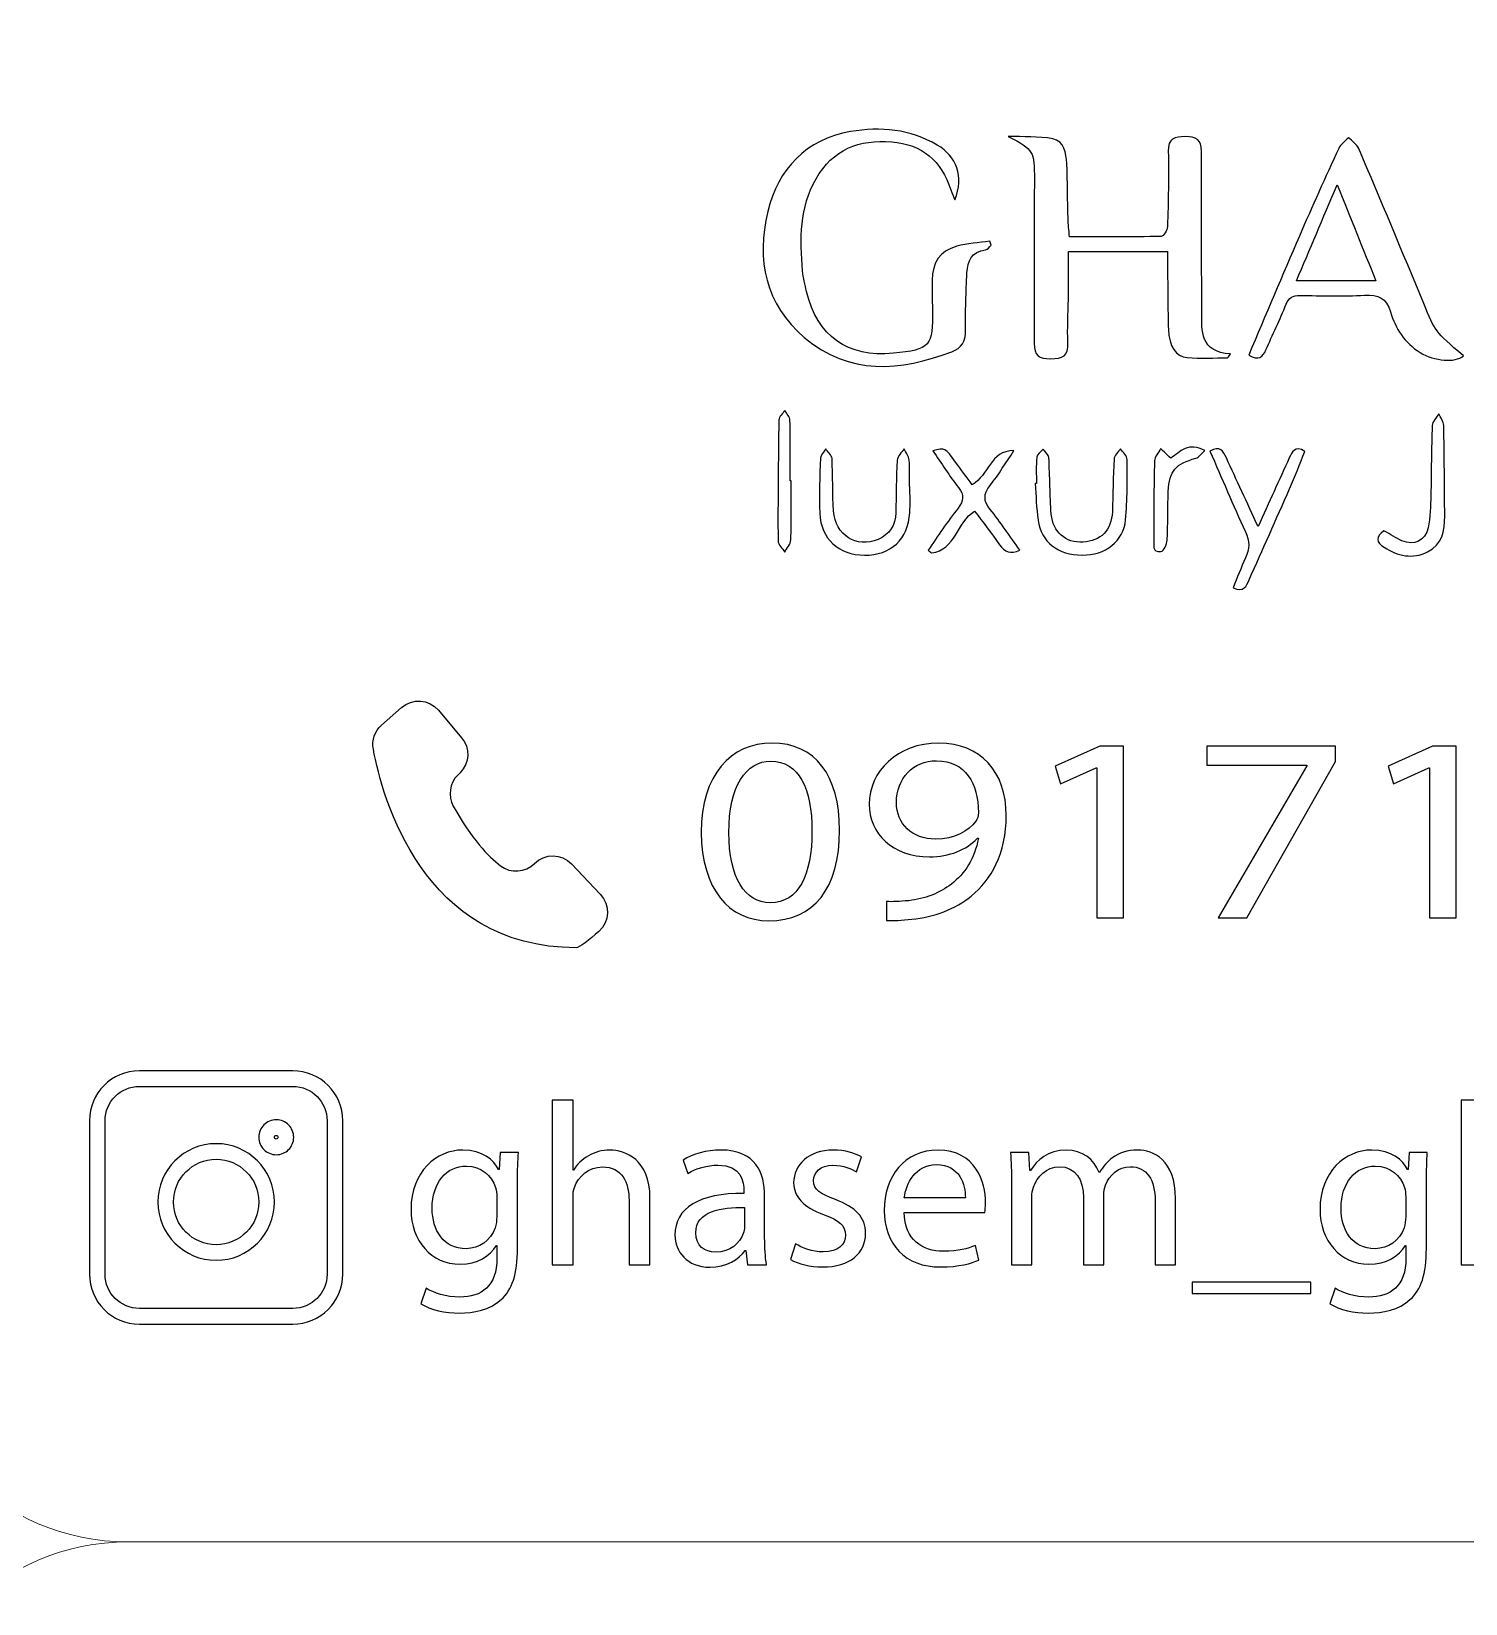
# Model space of a CAD drawing. Header units: millimetres. Extents: x -576 to 618, y 160 to 343.
# Drawn here: x -97.13 to -78.61, y 302.5 to 322.8 of the extents above; entities that cross this region are included whole.
import ezdxf

# ---------------------------------------------------------------- set-up
doc = ezdxf.new("R2010")
doc.units = ezdxf.units.MM
doc.header["$MEASUREMENT"] = 0
doc.layers.add('Layer 1', color=7, linetype='Continuous')

msp = doc.modelspace()

# ---------------------------------------------------------------- linework, layer by layer
at = {"layer": 'Layer 1', "color": 250, "lineweight": 18}
for points in [[(-95.8783, 343.1001), (-95.8783, 343.1001), (-62.0483, 343.1001), (-62.0483, 343.1001), (-60.4043, 343.1001), (-59.0633, 341.7591), (-59.0633, 340.1151), (-59.0633, 340.1151), (-59.0633, 306.2851), (-59.0633, 306.2851), (-59.0633, 304.6411), (-60.4043, 303.3001), (-62.0483, 303.3001), (-62.0483, 303.3001), (-95.8783, 303.3001), (-95.8783, 303.3001), (-97.5223, 303.3001), (-98.8633, 304.6411), (-98.8633, 306.2851), (-98.8633, 306.2851), (-98.8633, 340.1151), (-98.8633, 340.1151), (-98.8633, 341.7591), (-97.5223, 343.1001), (-95.8783, 343.1001)], [(-95.8783, 303.3001), (-95.8783, 303.3001), (-62.0483, 303.3001), (-62.0483, 303.3001), (-60.4043, 303.3001), (-59.0633, 301.9591), (-59.0633, 300.3151), (-59.0633, 300.3151), (-59.0633, 266.4851), (-59.0633, 266.4851), (-59.0633, 264.8411), (-60.4043, 263.5001), (-62.0483, 263.5001), (-62.0483, 263.5001), (-95.8783, 263.5001), (-95.8783, 263.5001), (-97.5223, 263.5001), (-98.8633, 264.8411), (-98.8633, 266.4851), (-98.8633, 266.4851), (-98.8633, 300.3151), (-98.8633, 300.3151), (-98.8633, 301.9591), (-97.5223, 303.3001), (-95.8783, 303.3001)]]:
    msp.add_open_spline(points, degree=3, knots=[0, 0, 0, 0, 0.125, 0.125, 0.125, 0.25, 0.25, 0.25, 0.375, 0.375, 0.375, 0.5, 0.5, 0.5, 0.625, 0.625, 0.625, 0.75, 0.75, 0.75, 0.875, 0.875, 0.875, 1, 1, 1, 1], dxfattribs=at)
at = {"layer": 'Layer 1', "color": 230}
for points, knots in [([(-85.202, 320.6265), (-85.2198, 320.67), (-85.2407, 320.7121), (-85.2551, 320.7566), (-85.3761, 321.1286), (-85.6245, 321.3452), (-86.0195, 321.3773), (-86.4382, 321.4116), (-86.7808, 321.2771), (-86.9961, 320.9002), (-87.2089, 320.5283), (-87.2046, 320.1196), (-87.1695, 319.7099), (-87.1617, 319.6203), (-87.1387, 319.5317), (-87.1178, 319.444), (-86.9826, 318.8684), (-86.5874, 318.5875), (-85.9974, 318.6465), (-85.5222, 318.6946), (-85.4828, 318.7389), (-85.4928, 319.2122), (-85.4953, 319.3367), (-85.4972, 319.4616), (-85.4956, 319.586), (-85.4934, 319.8269), (-85.4042, 319.9642), (-85.1789, 320.0287), (-85.042, 320.0678), (-84.8956, 320.0733), (-84.7537, 320.0939), (-84.7471, 320.0768), (-84.7406, 320.0602), (-84.734, 320.0431), (-84.758, 320.0222), (-84.7805, 319.9851), (-84.8067, 319.9826), (-84.9889, 319.9632), (-85.0394, 319.8366), (-85.047, 319.6852), (-85.0594, 319.4365), (-85.07, 319.1869), (-85.0647, 318.9376), (-85.0619, 318.7966), (-85.114, 318.7158), (-85.242, 318.6674), (-85.9088, 318.4141), (-86.5668, 318.3564), (-87.1474, 318.8524), (-87.6476, 319.2802), (-87.7702, 319.8547), (-87.6188, 320.4756), (-87.4828, 321.0321), (-87.1284, 321.4081), (-86.549, 321.509), (-86.1645, 321.576), (-85.7802, 321.5408), (-85.4311, 321.3352), (-85.1777, 321.1853), (-85.0847, 320.938), (-85.202, 320.6265)], [0, 0, 0, 0, 0.05, 0.05, 0.05, 0.1, 0.1, 0.1, 0.15, 0.15, 0.15, 0.2, 0.2, 0.2, 0.25, 0.25, 0.25, 0.3, 0.3, 0.3, 0.35, 0.35, 0.35, 0.4, 0.4, 0.4, 0.45, 0.45, 0.45, 0.5, 0.5, 0.5, 0.55, 0.55, 0.55, 0.6, 0.6, 0.6, 0.65, 0.65, 0.65, 0.7, 0.7, 0.7, 0.75, 0.75, 0.75, 0.8, 0.8, 0.8, 0.85, 0.85, 0.85, 0.9, 0.9, 0.9, 0.95, 0.95, 0.95, 1, 1, 1, 1]), ([(-81.6823, 318.5875), (-81.8564, 318.5875), (-82.0314, 318.576), (-82.204, 318.5913), (-82.3534, 318.6043), (-82.4373, 318.7345), (-82.4458, 318.9517), (-82.4564, 319.2234), (-82.4545, 319.4958), (-82.4573, 319.7682), (-82.4579, 319.829), (-82.4573, 319.8899), (-82.4573, 319.9601), (-82.4573, 319.9601), (-83.7375, 319.9601), (-83.7375, 319.9601), (-83.7375, 319.7494), (-83.7362, 319.5466), (-83.7378, 319.3442), (-83.7394, 319.157), (-83.7543, 318.9694), (-83.7437, 318.7828), (-83.7341, 318.6088), (-83.8139, 318.5776), (-83.9665, 318.5766), (-84.1169, 318.5753), (-84.1815, 318.6159), (-84.1796, 318.776), (-84.1746, 319.2746), (-84.1809, 319.7738), (-84.1815, 320.2727), (-84.1815, 320.4771), (-84.1771, 320.6811), (-84.1768, 320.8852), (-84.1762, 321.2611), (-84.1824, 321.2702), (-84.5135, 321.4478), (-84.3216, 321.439), (-84.1254, 321.4518), (-83.9391, 321.4147), (-83.7927, 321.3853), (-83.7646, 321.2312), (-83.7587, 321.0977), (-83.7481, 320.8596), (-83.7484, 320.6215), (-83.7419, 320.3835), (-83.7397, 320.3108), (-83.7303, 320.239), (-83.7231, 320.1497), (-83.3213, 320.1497), (-82.9313, 320.147), (-82.5416, 320.1554), (-82.5116, 320.156), (-82.4598, 320.2369), (-82.4583, 320.2818), (-82.4483, 320.6047), (-82.4401, 320.9282), (-82.4485, 321.2509), (-82.4532, 321.4243), (-82.3662, 321.4437), (-82.2283, 321.4437), (-82.0913, 321.4437), (-82.019, 321.411), (-82.0199, 321.2533), (-82.0233, 320.5673), (-82.0161, 319.8811), (-82.0158, 319.1947), (-82.0158, 318.9342), (-82.0433, 318.6621), (-81.6439, 318.6384), (-81.6567, 318.6212), (-81.6694, 318.6047), (-81.6823, 318.5875)], [0, 0, 0, 0, 0.0416667, 0.0416667, 0.0416667, 0.0833333, 0.0833333, 0.0833333, 0.125, 0.125, 0.125, 0.1666667, 0.1666667, 0.1666667, 0.2083333, 0.2083333, 0.2083333, 0.25, 0.25, 0.25, 0.2916667, 0.2916667, 0.2916667, 0.3333333, 0.3333333, 0.3333333, 0.375, 0.375, 0.375, 0.4166667, 0.4166667, 0.4166667, 0.4583333, 0.4583333, 0.4583333, 0.5, 0.5, 0.5, 0.5416667, 0.5416667, 0.5416667, 0.5833333, 0.5833333, 0.5833333, 0.625, 0.625, 0.625, 0.6666667, 0.6666667, 0.6666667, 0.7083333, 0.7083333, 0.7083333, 0.75, 0.75, 0.75, 0.7916667, 0.7916667, 0.7916667, 0.8333333, 0.8333333, 0.8333333, 0.875, 0.875, 0.875, 0.9166667, 0.9166667, 0.9166667, 0.9583333, 0.9583333, 0.9583333, 1, 1, 1, 1]), ([(-81.4095, 318.6221), (-81.1883, 319.1426), (-80.974, 319.653), (-80.7543, 320.161), (-80.5902, 320.5401), (-80.421, 320.9173), (-80.248, 321.2924), (-80.2229, 321.3467), (-80.1637, 321.385), (-80.1203, 321.4306), (-80.076, 321.3844), (-80.0136, 321.346), (-79.9899, 321.2908), (-79.706, 320.6247), (-79.4245, 319.9575), (-79.1493, 319.2877), (-79.0024, 318.9304), (-79.0083, 318.928), (-78.6364, 318.6147), (-78.7471, 318.5208), (-79.0077, 318.5429), (-79.1961, 318.6574), (-79.397, 318.7791), (-79.5138, 318.9666), (-79.579, 319.1804), (-79.6339, 319.361), (-79.7368, 319.4063), (-79.9141, 319.3965), (-80.1908, 319.3816), (-80.4692, 319.3894), (-80.7468, 319.3944), (-80.8389, 319.3959), (-80.8901, 319.366), (-80.9259, 319.2789), (-81.008, 319.0802), (-81.1016, 318.8864), (-81.1877, 318.6895), (-81.2279, 318.5975), (-81.281, 318.5492), (-81.4095, 318.6221)], [0, 0, 0, 0, 0.0769231, 0.0769231, 0.0769231, 0.1538462, 0.1538462, 0.1538462, 0.2307692, 0.2307692, 0.2307692, 0.3076923, 0.3076923, 0.3076923, 0.3846154, 0.3846154, 0.3846154, 0.4615385, 0.4615385, 0.4615385, 0.5384615, 0.5384615, 0.5384615, 0.6153846, 0.6153846, 0.6153846, 0.6923077, 0.6923077, 0.6923077, 0.7692308, 0.7692308, 0.7692308, 0.8461538, 0.8461538, 0.8461538, 0.9230769, 0.9230769, 0.9230769, 1, 1, 1, 1]), ([(-80.2676, 320.8237), (-80.4545, 320.3825), (-80.6214, 319.9879), (-80.7927, 319.5828), (-80.7927, 319.5828), (-79.7687, 319.5828), (-79.7687, 319.5828), (-79.9337, 319.9931), (-80.0907, 320.3838), (-80.2676, 320.8237)], [0, 0, 0, 0, 0.3333333, 0.3333333, 0.3333333, 0.6666667, 0.6666667, 0.6666667, 1, 1, 1, 1]), ([(-87.3171, 316.9994), (-87.3171, 316.7452), (-87.3124, 316.4905), (-87.3209, 316.2365), (-87.3227, 316.1835), (-87.3723, 316.1321), (-87.4001, 316.0799), (-87.4304, 316.1286), (-87.4862, 316.1773), (-87.4865, 316.2263), (-87.489, 316.746), (-87.4847, 317.2662), (-87.4753, 317.786), (-87.4747, 317.8278), (-87.4257, 317.869), (-87.3989, 317.9101), (-87.3758, 317.8665), (-87.3336, 317.8235), (-87.3324, 317.7794), (-87.3262, 317.5196), (-87.3295, 317.2593), (-87.3295, 316.9994), (-87.3295, 316.9994), (-87.3171, 316.9994), (-87.3171, 316.9994)], [0, 0, 0, 0, 0.125, 0.125, 0.125, 0.25, 0.25, 0.25, 0.375, 0.375, 0.375, 0.5, 0.5, 0.5, 0.625, 0.625, 0.625, 0.75, 0.75, 0.75, 0.875, 0.875, 0.875, 1, 1, 1, 1]), ([(-79.6636, 316.3547), (-79.5791, 316.3075), (-79.5083, 316.2595), (-79.4312, 316.2264), (-79.2739, 316.1588), (-79.1273, 316.2258), (-79.0927, 316.3943), (-79.0646, 316.5309), (-79.0624, 316.6739), (-79.0586, 316.8149), (-79.0505, 317.1144), (-79.0527, 317.4142), (-79.0405, 317.7138), (-79.0384, 317.7656), (-78.9847, 317.8159), (-78.9547, 317.8664), (-78.9329, 317.8161), (-78.8933, 317.7659), (-78.892, 317.7154), (-78.8836, 317.325), (-78.883, 316.9347), (-78.8787, 316.544), (-78.8764, 316.3534), (-78.9124, 316.1768), (-79.0992, 316.0826), (-79.2949, 315.9844), (-79.4833, 316.0308), (-79.6621, 316.1413), (-79.7681, 316.2071), (-79.7719, 316.2742), (-79.6636, 316.3547)], [0, 0, 0, 0, 0.1, 0.1, 0.1, 0.2, 0.2, 0.2, 0.3, 0.3, 0.3, 0.4, 0.4, 0.4, 0.5, 0.5, 0.5, 0.6, 0.6, 0.6, 0.7, 0.7, 0.7, 0.8, 0.8, 0.8, 0.9, 0.9, 0.9, 1, 1, 1, 1]), ([(-82.4156, 317.2925), (-82.2985, 317.3736), (-82.1846, 317.5078), (-81.9765, 317.3912), (-82.0202, 317.3522), (-82.0508, 317.3025), (-82.0917, 317.2917), (-82.3497, 317.2223), (-82.4342, 317.1316), (-82.4477, 316.8623), (-82.4583, 316.6535), (-82.4499, 316.4439), (-82.4617, 316.2352), (-82.4648, 316.1824), (-82.5075, 316.0931), (-82.5426, 316.0882), (-82.6605, 316.0701), (-82.6345, 316.1746), (-82.6345, 316.2408), (-82.6352, 316.5802), (-82.6349, 316.9194), (-82.6255, 317.2582), (-82.6239, 317.3113), (-82.5743, 317.3628), (-82.5469, 317.4149), (-82.5073, 317.3781), (-82.4679, 317.3413), (-82.4156, 317.2925)], [0, 0, 0, 0, 0.1111111, 0.1111111, 0.1111111, 0.2222222, 0.2222222, 0.2222222, 0.3333333, 0.3333333, 0.3333333, 0.4444444, 0.4444444, 0.4444444, 0.5555556, 0.5555556, 0.5555556, 0.6666667, 0.6666667, 0.6666667, 0.7777778, 0.7777778, 0.7777778, 0.8888889, 0.8888889, 0.8888889, 1, 1, 1, 1]), ([(-85.7841, 316.9272), (-85.7841, 316.8142), (-85.7782, 316.7004), (-85.7851, 316.5881), (-85.806, 316.2458), (-86.0325, 316.0361), (-86.3704, 316.0398), (-86.704, 316.0439), (-86.9333, 316.2508), (-86.9474, 316.5815), (-86.9576, 316.8183), (-86.9474, 317.0564), (-86.938, 317.2939), (-86.9364, 317.3338), (-86.8949, 317.3721), (-86.8715, 317.4111), (-86.8428, 317.3705), (-86.7916, 317.3313), (-86.7895, 317.2892), (-86.7769, 317.0636), (-86.7854, 316.8364), (-86.7704, 316.6108), (-86.7495, 316.2973), (-86.4709, 316.1235), (-86.1957, 316.2433), (-86.0459, 316.3085), (-85.9695, 316.4261), (-85.9657, 316.5883), (-85.9598, 316.8149), (-85.962, 317.0411), (-85.9479, 317.267), (-85.9451, 317.3176), (-85.8902, 317.365), (-85.859, 317.4142), (-85.836, 317.3646), (-85.7972, 317.317), (-85.7929, 317.2661), (-85.7825, 317.154), (-85.7898, 317.0402), (-85.7898, 316.9272), (-85.7898, 316.9272), (-85.7841, 316.9272), (-85.7841, 316.9272)], [0, 0, 0, 0, 0.0714286, 0.0714286, 0.0714286, 0.1428571, 0.1428571, 0.1428571, 0.2142857, 0.2142857, 0.2142857, 0.2857143, 0.2857143, 0.2857143, 0.3571429, 0.3571429, 0.3571429, 0.4285714, 0.4285714, 0.4285714, 0.5, 0.5, 0.5, 0.5714286, 0.5714286, 0.5714286, 0.6428571, 0.6428571, 0.6428571, 0.7142857, 0.7142857, 0.7142857, 0.7857143, 0.7857143, 0.7857143, 0.8571429, 0.8571429, 0.8571429, 0.9285714, 0.9285714, 0.9285714, 1, 1, 1, 1]), ([(-84.3649, 316.1048), (-84.4862, 316.0524), (-84.5599, 316.0817), (-84.6251, 316.175), (-84.7284, 316.3229), (-84.8407, 316.4646), (-84.949, 316.6087), (-85.1767, 316.4696), (-85.1932, 316.1058), (-85.5055, 316.0693), (-85.52, 316.0814), (-85.5343, 316.0936), (-85.5483, 316.1054), (-85.4207, 316.2868), (-85.2996, 316.4733), (-85.163, 316.6471), (-85.0878, 316.7432), (-85.0813, 316.8143), (-85.1571, 316.9123), (-85.2735, 317.063), (-85.3764, 317.2246), (-85.4878, 317.3853), (-85.328, 317.4284), (-85.3284, 317.428), (-85.1942, 317.2415), (-85.1227, 317.1417), (-85.0488, 317.0437), (-84.9796, 316.9497), (-84.7648, 317.0745), (-84.7499, 317.3882), (-84.4407, 317.39), (-84.5424, 317.2393), (-84.6369, 317.0827), (-84.7486, 316.9397), (-84.836, 316.8278), (-84.8372, 316.7416), (-84.747, 316.6303), (-84.6129, 316.4643), (-84.495, 316.2855), (-84.3649, 316.1048)], [0, 0, 0, 0, 0.0769231, 0.0769231, 0.0769231, 0.1538462, 0.1538462, 0.1538462, 0.2307692, 0.2307692, 0.2307692, 0.3076923, 0.3076923, 0.3076923, 0.3846154, 0.3846154, 0.3846154, 0.4615385, 0.4615385, 0.4615385, 0.5384615, 0.5384615, 0.5384615, 0.6153846, 0.6153846, 0.6153846, 0.6923077, 0.6923077, 0.6923077, 0.7692308, 0.7692308, 0.7692308, 0.8461538, 0.8461538, 0.8461538, 0.9230769, 0.9230769, 0.9230769, 1, 1, 1, 1]), ([(-84.1502, 316.9662), (-84.1502, 317.0795), (-84.157, 317.1937), (-84.1461, 317.306), (-84.1427, 317.3428), (-84.0922, 317.3752), (-84.0634, 317.4096), (-84.0382, 317.3734), (-83.9932, 317.3382), (-83.9907, 317.3004), (-83.9758, 317.0576), (-83.9785, 316.8133), (-83.9589, 316.5706), (-83.9399, 316.3357), (-83.7733, 316.1971), (-83.5496, 316.2087), (-83.3199, 316.2202), (-83.1792, 316.3628), (-83.1695, 316.6014), (-83.1608, 316.828), (-83.1624, 317.0548), (-83.1483, 317.281), (-83.1455, 317.3272), (-83.0931, 317.3703), (-83.0638, 317.4146), (-83.0341, 317.3687), (-82.9792, 317.3225), (-82.9789, 317.2761), (-82.9774, 317.0162), (-82.9755, 316.7547), (-82.9995, 316.4964), (-83.0257, 316.2158), (-83.2572, 316.0402), (-83.5614, 316.0405), (-83.8697, 316.0408), (-84.0909, 316.2121), (-84.1296, 316.4923), (-84.1508, 316.6486), (-84.1555, 316.8074), (-84.1674, 316.9653), (-84.1617, 316.9656), (-84.1561, 316.9659), (-84.1502, 316.9662)], [0, 0, 0, 0, 0.0714286, 0.0714286, 0.0714286, 0.1428571, 0.1428571, 0.1428571, 0.2142857, 0.2142857, 0.2142857, 0.2857143, 0.2857143, 0.2857143, 0.3571429, 0.3571429, 0.3571429, 0.4285714, 0.4285714, 0.4285714, 0.5, 0.5, 0.5, 0.5714286, 0.5714286, 0.5714286, 0.6428571, 0.6428571, 0.6428571, 0.7142857, 0.7142857, 0.7142857, 0.7857143, 0.7857143, 0.7857143, 0.8571429, 0.8571429, 0.8571429, 0.9285714, 0.9285714, 0.9285714, 1, 1, 1, 1]), ([(-80.6847, 317.38), (-80.7502, 317.2187), (-80.8123, 317.0567), (-80.8819, 316.8976), (-81.0545, 316.5042), (-81.2298, 316.112), (-81.4052, 315.7198), (-81.4395, 315.6431), (-81.4719, 315.556), (-81.6108, 315.6184), (-81.5574, 315.7482), (-81.51, 315.8786), (-81.4501, 316.0037), (-81.3942, 316.1201), (-81.398, 316.2231), (-81.4526, 316.3419), (-81.6108, 316.6846), (-81.7568, 317.0328), (-81.9096, 317.3835), (-81.7824, 317.4558), (-81.7383, 317.385), (-81.6978, 317.2961), (-81.5671, 317.0097), (-81.4342, 316.7242), (-81.2884, 316.4091), (-81.1456, 316.7242), (-81.0161, 317.0106), (-80.8856, 317.2964), (-80.8497, 317.3744), (-80.8151, 317.4596), (-80.6847, 317.38)], [0, 0, 0, 0, 0.1, 0.1, 0.1, 0.2, 0.2, 0.2, 0.3, 0.3, 0.3, 0.4, 0.4, 0.4, 0.5, 0.5, 0.5, 0.6, 0.6, 0.6, 0.7, 0.7, 0.7, 0.8, 0.8, 0.8, 0.9, 0.9, 0.9, 1, 1, 1, 1]), ([(-91.6219, 313.2016), (-91.6219, 313.2016), (-91.5926, 313.2304), (-91.5926, 313.2304), (-91.4687, 313.3527), (-91.4593, 313.5498), (-91.572, 313.6828), (-91.572, 313.6828), (-91.8715, 314.0381), (-91.8715, 314.0381), (-91.9923, 314.1811), (-92.2066, 314.1967), (-92.3467, 314.0734), (-92.3467, 314.0734), (-92.6044, 313.8463), (-92.6044, 313.8463), (-92.693, 313.7683), (-92.7333, 313.65), (-92.7114, 313.5337), (-92.595, 312.909), (-92.074, 310.972), (-90.0943, 310.972), (-90.0497, 310.972), (-89.9221, 311.0753), (-89.8016, 311.1824), (-89.6606, 311.3084), (-89.6512, 311.5253), (-89.7813, 311.6619), (-89.7813, 311.6619), (-90.1545, 312.0541), (-90.1545, 312.0541), (-90.2834, 312.1898), (-90.499, 312.1927), (-90.6316, 312.06), (-90.7498, 311.9417), (-90.9361, 311.9284), (-91.069, 312.0295), (-91.2291, 312.1511), (-91.4466, 312.3779), (-91.679, 312.7998), (-91.7514, 312.9312), (-91.7286, 313.0966), (-91.6219, 313.2016)], [0, 0, 0, 0, 0.0714286, 0.0714286, 0.0714286, 0.1428571, 0.1428571, 0.1428571, 0.2142857, 0.2142857, 0.2142857, 0.2857143, 0.2857143, 0.2857143, 0.3571429, 0.3571429, 0.3571429, 0.4285714, 0.4285714, 0.4285714, 0.5, 0.5, 0.5, 0.5714286, 0.5714286, 0.5714286, 0.6428571, 0.6428571, 0.6428571, 0.7142857, 0.7142857, 0.7142857, 0.7857143, 0.7857143, 0.7857143, 0.8571429, 0.8571429, 0.8571429, 0.9285714, 0.9285714, 0.9285714, 1, 1, 1, 1]), ([(-86.6921, 312.4904), (-86.6921, 311.7363), (-87.0241, 311.3197), (-87.6076, 311.3197), (-88.122, 311.3197), (-88.4705, 311.7259), (-88.4787, 312.4601), (-88.4787, 313.2039), (-88.0977, 313.6136), (-87.5629, 313.6136), (-87.0078, 313.6136), (-86.6921, 313.1971), (-86.6921, 312.4904)], [0, 0, 0, 0, 0.25, 0.25, 0.25, 0.5, 0.5, 0.5, 0.75, 0.75, 0.75, 1, 1, 1, 1]), ([(-86.0874, 311.569), (-86.0103, 311.5621), (-85.9211, 311.569), (-85.7997, 311.579), (-85.5932, 311.6034), (-85.3985, 311.6748), (-85.2487, 311.7943), (-85.0742, 311.9275), (-84.9488, 312.1219), (-84.9002, 312.3846), (-84.9002, 312.3846), (-84.9123, 312.3846), (-84.9123, 312.3846), (-85.0581, 312.2345), (-85.2686, 312.1459), (-85.5323, 312.1459), (-86.0063, 312.1459), (-86.3102, 312.4464), (-86.3102, 312.8251), (-86.3102, 313.2448), (-85.9495, 313.6136), (-85.4106, 313.6136), (-84.8718, 313.6136), (-84.5395, 313.2448), (-84.5395, 312.6785), (-84.5395, 312.1902), (-84.7342, 311.8489), (-84.9934, 311.6373), (-85.1959, 311.4701), (-85.4755, 311.3677), (-85.7592, 311.3403), (-85.8886, 311.3232), (-86.0022, 311.3197), (-86.0874, 311.3232), (-86.0874, 311.3232), (-86.0874, 311.569), (-86.0874, 311.569)], [0, 0, 0, 0, 0.0833333, 0.0833333, 0.0833333, 0.1666667, 0.1666667, 0.1666667, 0.25, 0.25, 0.25, 0.3333333, 0.3333333, 0.3333333, 0.4166667, 0.4166667, 0.4166667, 0.5, 0.5, 0.5, 0.5833333, 0.5833333, 0.5833333, 0.6666667, 0.6666667, 0.6666667, 0.75, 0.75, 0.75, 0.8333333, 0.8333333, 0.8333333, 0.9166667, 0.9166667, 0.9166667, 1, 1, 1, 1]), ([(-83.3719, 313.2961), (-83.3719, 313.2961), (-83.38, 313.2961), (-83.38, 313.2961), (-83.38, 313.2961), (-83.8377, 313.088), (-83.8377, 313.088), (-83.8377, 313.088), (-83.9067, 313.3167), (-83.9067, 313.3167), (-83.9067, 313.3167), (-83.3314, 313.576), (-83.3314, 313.576), (-83.3314, 313.576), (-83.0275, 313.576), (-83.0275, 313.576), (-83.0275, 313.576), (-83.0275, 311.3573), (-83.0275, 311.3573), (-83.0275, 311.3573), (-83.3719, 311.3573), (-83.3719, 311.3573), (-83.3719, 311.3573), (-83.3719, 313.2961), (-83.3719, 313.2961)], [0, 0, 0, 0, 0.125, 0.125, 0.125, 0.25, 0.25, 0.25, 0.375, 0.375, 0.375, 0.5, 0.5, 0.5, 0.625, 0.625, 0.625, 0.75, 0.75, 0.75, 0.875, 0.875, 0.875, 1, 1, 1, 1]), ([(-80.2876, 313.5761), (-80.2876, 313.5761), (-80.2876, 313.378), (-80.2876, 313.378), (-80.2876, 313.378), (-81.4343, 311.3574), (-81.4343, 311.3574), (-81.4343, 311.3574), (-81.8028, 311.3574), (-81.8028, 311.3574), (-81.8028, 311.3574), (-80.6603, 313.3203), (-80.6603, 313.3203), (-80.6603, 313.3203), (-80.6603, 313.3269), (-80.6603, 313.3269), (-80.6603, 313.3269), (-81.9488, 313.3269), (-81.9488, 313.3269), (-81.9488, 313.3269), (-81.9488, 313.5761), (-81.9488, 313.5761), (-81.9488, 313.5761), (-80.2876, 313.5761), (-80.2876, 313.5761)], [0, 0, 0, 0, 0.125, 0.125, 0.125, 0.25, 0.25, 0.25, 0.375, 0.375, 0.375, 0.5, 0.5, 0.5, 0.625, 0.625, 0.625, 0.75, 0.75, 0.75, 0.875, 0.875, 0.875, 1, 1, 1, 1]), ([(-79.0754, 313.2961), (-79.0754, 313.2961), (-79.0836, 313.2961), (-79.0836, 313.2961), (-79.0836, 313.2961), (-79.5413, 313.088), (-79.5413, 313.088), (-79.5413, 313.088), (-79.6101, 313.3167), (-79.6101, 313.3167), (-79.6101, 313.3167), (-79.0348, 313.576), (-79.0348, 313.576), (-79.0348, 313.576), (-78.7309, 313.576), (-78.7309, 313.576), (-78.7309, 313.576), (-78.7309, 311.3573), (-78.7309, 311.3573), (-78.7309, 311.3573), (-79.0754, 311.3573), (-79.0754, 311.3573), (-79.0754, 311.3573), (-79.0754, 313.2961), (-79.0754, 313.2961)], [0, 0, 0, 0, 0.125, 0.125, 0.125, 0.25, 0.25, 0.25, 0.375, 0.375, 0.375, 0.5, 0.5, 0.5, 0.625, 0.625, 0.625, 0.75, 0.75, 0.75, 0.875, 0.875, 0.875, 1, 1, 1, 1]), ([(-88.122, 312.4564), (-88.122, 311.8795), (-87.9115, 311.5521), (-87.5872, 311.5521), (-87.2228, 311.5521), (-87.0484, 311.9103), (-87.0484, 312.4769), (-87.0484, 313.023), (-87.2144, 313.3814), (-87.5832, 313.3814), (-87.8952, 313.3814), (-88.122, 313.0607), (-88.122, 312.4564)], [0, 0, 0, 0, 0.25, 0.25, 0.25, 0.5, 0.5, 0.5, 0.75, 0.75, 0.75, 1, 1, 1, 1]), ([(-85.9575, 312.8457), (-85.9575, 312.569), (-85.7592, 312.3746), (-85.4512, 312.3746), (-85.2121, 312.3746), (-85.0256, 312.4736), (-84.9326, 312.6064), (-84.9123, 312.6339), (-84.9002, 312.6682), (-84.9002, 312.716), (-84.9002, 313.0947), (-85.0661, 313.3852), (-85.439, 313.3852), (-85.7429, 313.3852), (-85.9575, 313.1596), (-85.9575, 312.8457)], [0, 0, 0, 0, 0.2, 0.2, 0.2, 0.4, 0.4, 0.4, 0.6, 0.6, 0.6, 0.8, 0.8, 0.8, 1, 1, 1, 1]), ([(-93.7515, 306.1125), (-93.7515, 306.1125), (-95.7324, 306.1125), (-95.7324, 306.1125), (-95.9101, 306.1125), (-96.0713, 306.1848), (-96.1878, 306.3012), (-96.3048, 306.4178), (-96.377, 306.579), (-96.377, 306.7569), (-96.377, 306.7569), (-96.377, 308.7382), (-96.377, 308.7382), (-96.377, 308.916), (-96.3049, 309.077), (-96.1883, 309.1937), (-96.0712, 309.3107), (-95.9101, 309.3829), (-95.7324, 309.3829), (-95.7324, 309.3829), (-93.7515, 309.3829), (-93.7515, 309.3829), (-93.5737, 309.3829), (-93.4126, 309.3107), (-93.296, 309.1941), (-93.179, 309.077), (-93.1068, 308.916), (-93.1068, 308.7382), (-93.1068, 308.7382), (-93.1068, 306.7569), (-93.1068, 306.7569), (-93.1068, 306.579), (-93.1791, 306.4178), (-93.2956, 306.3012), (-93.4126, 306.1848), (-93.5737, 306.1125), (-93.7515, 306.1125)], [0, 0, 0, 0, 0.0833333, 0.0833333, 0.0833333, 0.1666667, 0.1666667, 0.1666667, 0.25, 0.25, 0.25, 0.3333333, 0.3333333, 0.3333333, 0.4166667, 0.4166667, 0.4166667, 0.5, 0.5, 0.5, 0.5833333, 0.5833333, 0.5833333, 0.6666667, 0.6666667, 0.6666667, 0.75, 0.75, 0.75, 0.8333333, 0.8333333, 0.8333333, 0.9166667, 0.9166667, 0.9166667, 1, 1, 1, 1]), ([(-95.7324, 306.3142), (-95.7324, 306.3142), (-93.7515, 306.3142), (-93.7515, 306.3142), (-93.6289, 306.3142), (-93.518, 306.3637), (-93.438, 306.4436), (-93.3581, 306.5239), (-93.3085, 306.6346), (-93.3085, 306.7569), (-93.3085, 306.7569), (-93.3085, 308.7382), (-93.3085, 308.7382), (-93.3085, 308.8608), (-93.358, 308.9717), (-93.4379, 309.0517), (-93.518, 309.1317), (-93.6289, 309.1812), (-93.7515, 309.1812), (-93.7515, 309.1812), (-95.7324, 309.1812), (-95.7324, 309.1812), (-95.855, 309.1812), (-95.9659, 309.1317), (-96.0459, 309.0517), (-96.1259, 308.9717), (-96.1754, 308.8608), (-96.1754, 308.7382), (-96.1754, 308.7382), (-96.1754, 306.7569), (-96.1754, 306.7569), (-96.1754, 306.6346), (-96.1258, 306.5239), (-96.0456, 306.4438), (-95.9659, 306.3637), (-95.855, 306.3142), (-95.7324, 306.3142)], [0, 0, 0, 0, 0.0833333, 0.0833333, 0.0833333, 0.1666667, 0.1666667, 0.1666667, 0.25, 0.25, 0.25, 0.3333333, 0.3333333, 0.3333333, 0.4166667, 0.4166667, 0.4166667, 0.5, 0.5, 0.5, 0.5833333, 0.5833333, 0.5833333, 0.6666667, 0.6666667, 0.6666667, 0.75, 0.75, 0.75, 0.8333333, 0.8333333, 0.8333333, 0.9166667, 0.9166667, 0.9166667, 1, 1, 1, 1]), ([(-90.4037, 309.0023), (-90.4037, 309.0023), (-90.1338, 309.0023), (-90.1338, 309.0023), (-90.1338, 309.0023), (-90.1338, 308.099), (-90.1338, 308.099), (-90.1338, 308.099), (-90.1279, 308.099), (-90.1279, 308.099), (-90.0848, 308.1742), (-90.0174, 308.2401), (-89.9347, 308.2847), (-89.8549, 308.3296), (-89.76, 308.3592), (-89.6586, 308.3592), (-89.4593, 308.3592), (-89.1403, 308.2401), (-89.1403, 307.7405), (-89.1403, 307.7405), (-89.1403, 306.8794), (-89.1403, 306.8794), (-89.1403, 306.8794), (-89.4103, 306.8794), (-89.4103, 306.8794), (-89.4103, 306.8794), (-89.4103, 307.7106), (-89.4103, 307.7106), (-89.4103, 307.9436), (-89.4992, 308.1411), (-89.7538, 308.1411), (-89.9285, 308.1411), (-90.0664, 308.0214), (-90.1154, 307.8778), (-90.1306, 307.8423), (-90.1338, 307.8032), (-90.1338, 307.7524), (-90.1338, 307.7524), (-90.1338, 306.8794), (-90.1338, 306.8794), (-90.1338, 306.8794), (-90.4037, 306.8794), (-90.4037, 306.8794), (-90.4037, 306.8794), (-90.4037, 309.0023), (-90.4037, 309.0023)], [0, 0, 0, 0, 0.0666667, 0.0666667, 0.0666667, 0.1333333, 0.1333333, 0.1333333, 0.2, 0.2, 0.2, 0.2666667, 0.2666667, 0.2666667, 0.3333333, 0.3333333, 0.3333333, 0.4, 0.4, 0.4, 0.4666667, 0.4666667, 0.4666667, 0.5333333, 0.5333333, 0.5333333, 0.6, 0.6, 0.6, 0.6666667, 0.6666667, 0.6666667, 0.7333333, 0.7333333, 0.7333333, 0.8, 0.8, 0.8, 0.8666667, 0.8666667, 0.8666667, 0.9333333, 0.9333333, 0.9333333, 1, 1, 1, 1]), ([(-78.6679, 309.0023), (-78.6679, 309.0023), (-78.398, 309.0023), (-78.398, 309.0023), (-78.398, 309.0023), (-78.398, 308.099), (-78.398, 308.099), (-78.398, 308.099), (-78.3918, 308.099), (-78.3918, 308.099), (-78.349, 308.1742), (-78.2816, 308.2401), (-78.1986, 308.2847), (-78.1191, 308.3296), (-78.0242, 308.3592), (-77.9228, 308.3592), (-77.7238, 308.3592), (-77.4046, 308.2401), (-77.4046, 307.7405), (-77.4046, 307.7405), (-77.4046, 306.8794), (-77.4046, 306.8794), (-77.4046, 306.8794), (-77.6744, 306.8794), (-77.6744, 306.8794), (-77.6744, 306.8794), (-77.6744, 307.7106), (-77.6744, 307.7106), (-77.6744, 307.9436), (-77.7634, 308.1411), (-78.018, 308.1411), (-78.1927, 308.1411), (-78.3306, 308.0214), (-78.3796, 307.8778), (-78.3949, 307.8423), (-78.398, 307.8032), (-78.398, 307.7524), (-78.398, 307.7524), (-78.398, 306.8794), (-78.398, 306.8794), (-78.398, 306.8794), (-78.6679, 306.8794), (-78.6679, 306.8794), (-78.6679, 306.8794), (-78.6679, 309.0023), (-78.6679, 309.0023)], [0, 0, 0, 0, 0.0666667, 0.0666667, 0.0666667, 0.1333333, 0.1333333, 0.1333333, 0.2, 0.2, 0.2, 0.2666667, 0.2666667, 0.2666667, 0.3333333, 0.3333333, 0.3333333, 0.4, 0.4, 0.4, 0.4666667, 0.4666667, 0.4666667, 0.5333333, 0.5333333, 0.5333333, 0.6, 0.6, 0.6, 0.6666667, 0.6666667, 0.6666667, 0.7333333, 0.7333333, 0.7333333, 0.8, 0.8, 0.8, 0.8666667, 0.8666667, 0.8666667, 0.9333333, 0.9333333, 0.9333333, 1, 1, 1, 1]), ([(-93.7401, 308.5245), (-93.7401, 308.4624), (-93.7653, 308.4061), (-93.806, 308.3654), (-93.8466, 308.3247), (-93.903, 308.2995), (-93.9651, 308.2995), (-94.0272, 308.2995), (-94.0835, 308.3247), (-94.1242, 308.3654), (-94.1649, 308.4061), (-94.1901, 308.4624), (-94.1901, 308.5245), (-94.1901, 308.5866), (-94.1649, 308.6429), (-94.1242, 308.6836), (-94.0835, 308.7243), (-94.0272, 308.7495), (-93.9651, 308.7495), (-93.903, 308.7495), (-93.8466, 308.7243), (-93.806, 308.6836), (-93.7653, 308.6429), (-93.7401, 308.5866), (-93.7401, 308.5245)], [0, 0, 0, 0, 0.125, 0.125, 0.125, 0.25, 0.25, 0.25, 0.375, 0.375, 0.375, 0.5, 0.5, 0.5, 0.625, 0.625, 0.625, 0.75, 0.75, 0.75, 0.875, 0.875, 0.875, 1, 1, 1, 1]), ([(-93.9485, 308.508), (-93.9444, 308.5121), (-93.9417, 308.5181), (-93.9417, 308.5245), (-93.9417, 308.531), (-93.9444, 308.5369), (-93.9485, 308.5411), (-93.9527, 308.5452), (-93.9586, 308.5479), (-93.9651, 308.5479), (-93.9715, 308.5479), (-93.9775, 308.5452), (-93.9816, 308.5411), (-93.9858, 308.5369), (-93.9884, 308.531), (-93.9884, 308.5245), (-93.9884, 308.5181), (-93.9858, 308.5121), (-93.9816, 308.508), (-93.9775, 308.5038), (-93.9715, 308.5012), (-93.9651, 308.5012), (-93.9586, 308.5012), (-93.9527, 308.5038), (-93.9485, 308.508)], [0, 0, 0, 0, 0.125, 0.125, 0.125, 0.25, 0.25, 0.25, 0.375, 0.375, 0.375, 0.5, 0.5, 0.5, 0.625, 0.625, 0.625, 0.75, 0.75, 0.75, 0.875, 0.875, 0.875, 1, 1, 1, 1]), ([(-93.9885, 307.6887), (-93.9885, 307.4814), (-94.0729, 307.2932), (-94.2093, 307.1569), (-94.3452, 307.0204), (-94.5334, 306.9361), (-94.7412, 306.9361), (-94.9489, 306.9361), (-95.1372, 307.0205), (-95.2733, 307.1565), (-95.4095, 307.2927), (-95.4937, 307.481), (-95.4937, 307.6887), (-95.4937, 307.8963), (-95.4094, 308.0844), (-95.2733, 308.2207), (-95.1371, 308.3574), (-94.9489, 308.4416), (-94.7412, 308.4416), (-94.5337, 308.4416), (-94.3454, 308.3572), (-94.209, 308.2207), (-94.0728, 308.0844), (-93.9885, 307.8963), (-93.9885, 307.6887)], [0, 0, 0, 0, 0.125, 0.125, 0.125, 0.25, 0.25, 0.25, 0.375, 0.375, 0.375, 0.5, 0.5, 0.5, 0.625, 0.625, 0.625, 0.75, 0.75, 0.75, 0.875, 0.875, 0.875, 1, 1, 1, 1]), ([(-90.8394, 308.3265), (-90.8454, 308.2219), (-90.8516, 308.1052), (-90.8516, 307.9289), (-90.8516, 307.9289), (-90.8516, 307.0887), (-90.8516, 307.0887), (-90.8516, 306.757), (-90.919, 306.5533), (-91.0631, 306.4278), (-91.2073, 306.2965), (-91.4157, 306.2544), (-91.6029, 306.2544), (-91.7808, 306.2544), (-91.9768, 306.2965), (-92.0965, 306.3742), (-92.0965, 306.3742), (-92.0288, 306.5745), (-92.0288, 306.5745), (-91.9308, 306.5146), (-91.7777, 306.4609), (-91.5935, 306.4609), (-91.3178, 306.4609), (-91.1152, 306.6013), (-91.1152, 306.9664), (-91.1152, 306.9664), (-91.1152, 307.1274), (-91.1152, 307.1274), (-91.1152, 307.1274), (-91.1215, 307.1274), (-91.1215, 307.1274), (-91.2042, 306.9932), (-91.3636, 306.8855), (-91.5935, 306.8855), (-91.9617, 306.8855), (-92.2251, 307.1904), (-92.2251, 307.5911), (-92.2251, 308.0815), (-91.8972, 308.3595), (-91.5567, 308.3595), (-91.2994, 308.3595), (-91.1583, 308.2279), (-91.0937, 308.1084), (-91.0937, 308.1084), (-91.0878, 308.1084), (-91.0878, 308.1084), (-91.0878, 308.1084), (-91.0753, 308.3265), (-91.0753, 308.3265), (-91.0753, 308.3265), (-90.8394, 308.3265), (-90.8394, 308.3265)], [0, 0, 0, 0, 0.0588235, 0.0588235, 0.0588235, 0.1176471, 0.1176471, 0.1176471, 0.1764706, 0.1764706, 0.1764706, 0.2352941, 0.2352941, 0.2352941, 0.2941176, 0.2941176, 0.2941176, 0.3529412, 0.3529412, 0.3529412, 0.4117647, 0.4117647, 0.4117647, 0.4705882, 0.4705882, 0.4705882, 0.5294118, 0.5294118, 0.5294118, 0.5882353, 0.5882353, 0.5882353, 0.6470588, 0.6470588, 0.6470588, 0.7058824, 0.7058824, 0.7058824, 0.7647059, 0.7647059, 0.7647059, 0.8235294, 0.8235294, 0.8235294, 0.8823529, 0.8823529, 0.8823529, 0.9411765, 0.9411765, 0.9411765, 1, 1, 1, 1]), ([(-87.88, 306.8794), (-87.88, 306.8794), (-87.9015, 307.062), (-87.9015, 307.062), (-87.9015, 307.062), (-87.9109, 307.062), (-87.9109, 307.062), (-87.9936, 306.9484), (-88.153, 306.8465), (-88.3645, 306.8465), (-88.665, 306.8465), (-88.8182, 307.0526), (-88.8182, 307.2621), (-88.8182, 307.6118), (-88.4993, 307.8033), (-87.9262, 307.8002), (-87.9262, 307.8002), (-87.9262, 307.8302), (-87.9262, 307.8302), (-87.9262, 307.9497), (-87.9599, 308.165), (-88.2634, 308.165), (-88.4014, 308.165), (-88.5452, 308.1232), (-88.6497, 308.0573), (-88.6497, 308.0573), (-88.7109, 308.2308), (-88.7109, 308.2308), (-88.5883, 308.3085), (-88.4104, 308.3594), (-88.2235, 308.3594), (-87.7699, 308.3594), (-87.6594, 308.0573), (-87.6594, 307.7675), (-87.6594, 307.7675), (-87.6594, 307.2261), (-87.6594, 307.2261), (-87.6594, 307.1007), (-87.6531, 306.9781), (-87.6347, 306.8794), (-87.6347, 306.8794), (-87.88, 306.8794), (-87.88, 306.8794)], [0, 0, 0, 0, 0.0714286, 0.0714286, 0.0714286, 0.1428571, 0.1428571, 0.1428571, 0.2142857, 0.2142857, 0.2142857, 0.2857143, 0.2857143, 0.2857143, 0.3571429, 0.3571429, 0.3571429, 0.4285714, 0.4285714, 0.4285714, 0.5, 0.5, 0.5, 0.5714286, 0.5714286, 0.5714286, 0.6428571, 0.6428571, 0.6428571, 0.7142857, 0.7142857, 0.7142857, 0.7857143, 0.7857143, 0.7857143, 0.8571429, 0.8571429, 0.8571429, 0.9285714, 0.9285714, 0.9285714, 1, 1, 1, 1]), ([(-87.2605, 307.1485), (-87.1809, 307.0976), (-87.0395, 307.044), (-86.9047, 307.044), (-86.7085, 307.044), (-86.6168, 307.1397), (-86.6168, 307.259), (-86.6168, 307.3847), (-86.6932, 307.4536), (-86.8925, 307.5251), (-87.1594, 307.618), (-87.285, 307.7616), (-87.285, 307.9351), (-87.285, 308.1682), (-87.092, 308.3594), (-86.773, 308.3594), (-86.6227, 308.3594), (-86.491, 308.3176), (-86.4083, 308.2699), (-86.4083, 308.2699), (-86.4754, 308.0783), (-86.4754, 308.0783), (-86.5338, 308.1145), (-86.6411, 308.1622), (-86.7793, 308.1622), (-86.9384, 308.1622), (-87.0273, 308.0724), (-87.0273, 307.9647), (-87.0273, 307.8449), (-86.9384, 307.7916), (-86.7453, 307.7195), (-86.4879, 307.6237), (-86.3562, 307.4983), (-86.3562, 307.2833), (-86.3562, 307.029), (-86.5584, 306.8496), (-86.911, 306.8496), (-87.0736, 306.8496), (-87.2236, 306.8883), (-87.3278, 306.9482), (-87.3278, 306.9482), (-87.2605, 307.1485), (-87.2605, 307.1485)], [0, 0, 0, 0, 0.0714286, 0.0714286, 0.0714286, 0.1428571, 0.1428571, 0.1428571, 0.2142857, 0.2142857, 0.2142857, 0.2857143, 0.2857143, 0.2857143, 0.3571429, 0.3571429, 0.3571429, 0.4285714, 0.4285714, 0.4285714, 0.5, 0.5, 0.5, 0.5714286, 0.5714286, 0.5714286, 0.6428571, 0.6428571, 0.6428571, 0.7142857, 0.7142857, 0.7142857, 0.7857143, 0.7857143, 0.7857143, 0.8571429, 0.8571429, 0.8571429, 0.9285714, 0.9285714, 0.9285714, 1, 1, 1, 1]), ([(-85.859, 307.5552), (-85.8531, 307.1994), (-85.6201, 307.0528), (-85.3501, 307.0528), (-85.1571, 307.0528), (-85.0403, 307.0859), (-84.9392, 307.1274), (-84.9392, 307.1274), (-84.8931, 306.9392), (-84.8931, 306.9392), (-84.9882, 306.8974), (-85.1508, 306.8496), (-85.3867, 306.8496), (-85.8437, 306.8496), (-86.1164, 307.1423), (-86.1164, 307.5791), (-86.1164, 308.0157), (-85.8531, 308.3595), (-85.4207, 308.3595), (-84.9361, 308.3595), (-84.8075, 307.9439), (-84.8075, 307.6777), (-84.8075, 307.6238), (-84.8135, 307.582), (-84.8166, 307.5552), (-84.8166, 307.5552), (-85.859, 307.5552), (-85.859, 307.5552)], [0, 0, 0, 0, 0.1111111, 0.1111111, 0.1111111, 0.2222222, 0.2222222, 0.2222222, 0.3333333, 0.3333333, 0.3333333, 0.4444444, 0.4444444, 0.4444444, 0.5555556, 0.5555556, 0.5555556, 0.6666667, 0.6666667, 0.6666667, 0.7777778, 0.7777778, 0.7777778, 0.8888889, 0.8888889, 0.8888889, 1, 1, 1, 1]), ([(-84.473, 307.9349), (-84.473, 308.0844), (-84.4761, 308.207), (-84.4852, 308.3265), (-84.4852, 308.3265), (-84.2494, 308.3265), (-84.2494, 308.3265), (-84.2494, 308.3265), (-84.2368, 308.0934), (-84.2368, 308.0934), (-84.2368, 308.0934), (-84.2278, 308.0934), (-84.2278, 308.0934), (-84.1448, 308.2307), (-84.0068, 308.3593), (-83.7617, 308.3593), (-83.5595, 308.3593), (-83.406, 308.2401), (-83.3417, 308.0694), (-83.3417, 308.0694), (-83.3355, 308.0694), (-83.3355, 308.0694), (-83.2896, 308.15), (-83.2312, 308.2129), (-83.1701, 308.2579), (-83.0812, 308.3234), (-82.9828, 308.3593), (-82.8419, 308.3593), (-82.6456, 308.3593), (-82.3544, 308.2338), (-82.3544, 307.7318), (-82.3544, 307.7318), (-82.3544, 306.8794), (-82.3544, 306.8794), (-82.3544, 306.8794), (-82.6181, 306.8794), (-82.6181, 306.8794), (-82.6181, 306.8794), (-82.6181, 307.6987), (-82.6181, 307.6987), (-82.6181, 307.9768), (-82.7224, 308.1443), (-82.9398, 308.1443), (-83.0933, 308.1443), (-83.2128, 308.0336), (-83.2587, 307.905), (-83.2712, 307.8691), (-83.2802, 307.8214), (-83.2802, 307.7733), (-83.2802, 307.7733), (-83.2802, 306.8794), (-83.2802, 306.8794), (-83.2802, 306.8794), (-83.5438, 306.8794), (-83.5438, 306.8794), (-83.5438, 306.8794), (-83.5438, 307.7465), (-83.5438, 307.7465), (-83.5438, 307.9768), (-83.6481, 308.1443), (-83.8537, 308.1443), (-84.0225, 308.1443), (-84.1448, 308.0126), (-84.1879, 307.881), (-84.2031, 307.8423), (-84.2094, 307.7973), (-84.2094, 307.7524), (-84.2094, 307.7524), (-84.2094, 306.8794), (-84.2094, 306.8794), (-84.2094, 306.8794), (-84.473, 306.8794), (-84.473, 306.8794), (-84.473, 306.8794), (-84.473, 307.9349), (-84.473, 307.9349)], [0, 0, 0, 0, 0.04, 0.04, 0.04, 0.08, 0.08, 0.08, 0.12, 0.12, 0.12, 0.16, 0.16, 0.16, 0.2, 0.2, 0.2, 0.24, 0.24, 0.24, 0.28, 0.28, 0.28, 0.32, 0.32, 0.32, 0.36, 0.36, 0.36, 0.4, 0.4, 0.4, 0.44, 0.44, 0.44, 0.48, 0.48, 0.48, 0.52, 0.52, 0.52, 0.56, 0.56, 0.56, 0.6, 0.6, 0.6, 0.64, 0.64, 0.64, 0.68, 0.68, 0.68, 0.72, 0.72, 0.72, 0.76, 0.76, 0.76, 0.8, 0.8, 0.8, 0.84, 0.84, 0.84, 0.88, 0.88, 0.88, 0.92, 0.92, 0.92, 0.96, 0.96, 0.96, 1, 1, 1, 1]), ([(-79.1036, 308.3265), (-79.1095, 308.2219), (-79.1158, 308.1052), (-79.1158, 307.9289), (-79.1158, 307.9289), (-79.1158, 307.0887), (-79.1158, 307.0887), (-79.1158, 306.757), (-79.1832, 306.5533), (-79.3273, 306.4278), (-79.4715, 306.2965), (-79.6799, 306.2544), (-79.8671, 306.2544), (-80.045, 306.2544), (-80.2409, 306.2965), (-80.3607, 306.3742), (-80.3607, 306.3742), (-80.293, 306.5745), (-80.293, 306.5745), (-80.1951, 306.5146), (-80.0418, 306.4609), (-79.8577, 306.4609), (-79.582, 306.4609), (-79.3794, 306.6013), (-79.3794, 306.9664), (-79.3794, 306.9664), (-79.3794, 307.1274), (-79.3794, 307.1274), (-79.3794, 307.1274), (-79.3857, 307.1274), (-79.3857, 307.1274), (-79.4683, 306.9932), (-79.6278, 306.8855), (-79.8577, 306.8855), (-80.2259, 306.8855), (-80.4892, 307.1904), (-80.4892, 307.5911), (-80.4892, 308.0815), (-80.1614, 308.3595), (-79.8209, 308.3595), (-79.5635, 308.3595), (-79.4225, 308.2279), (-79.3579, 308.1084), (-79.3579, 308.1084), (-79.352, 308.1084), (-79.352, 308.1084), (-79.352, 308.1084), (-79.3395, 308.3265), (-79.3395, 308.3265), (-79.3395, 308.3265), (-79.1036, 308.3265), (-79.1036, 308.3265)], [0, 0, 0, 0, 0.0588235, 0.0588235, 0.0588235, 0.1176471, 0.1176471, 0.1176471, 0.1764706, 0.1764706, 0.1764706, 0.2352941, 0.2352941, 0.2352941, 0.2941176, 0.2941176, 0.2941176, 0.3529412, 0.3529412, 0.3529412, 0.4117647, 0.4117647, 0.4117647, 0.4705882, 0.4705882, 0.4705882, 0.5294118, 0.5294118, 0.5294118, 0.5882353, 0.5882353, 0.5882353, 0.6470588, 0.6470588, 0.6470588, 0.7058824, 0.7058824, 0.7058824, 0.7647059, 0.7647059, 0.7647059, 0.8235294, 0.8235294, 0.8235294, 0.8823529, 0.8823529, 0.8823529, 0.9411765, 0.9411765, 0.9411765, 1, 1, 1, 1]), ([(-94.3513, 307.2992), (-94.2517, 307.3985), (-94.1902, 307.5364), (-94.1902, 307.6887), (-94.1902, 307.8412), (-94.2519, 307.9793), (-94.3516, 308.079), (-94.4509, 308.1784), (-94.5888, 308.24), (-94.7412, 308.24), (-94.8933, 308.24), (-95.0311, 308.1783), (-95.1308, 308.0786), (-95.2304, 307.9792), (-95.2921, 307.8412), (-95.2921, 307.6887), (-95.2921, 307.5367), (-95.2304, 307.3988), (-95.1307, 307.2991), (-95.0311, 307.1995), (-94.8933, 307.1378), (-94.7412, 307.1378), (-94.589, 307.1378), (-94.4512, 307.1995), (-94.3513, 307.2992)], [0, 0, 0, 0, 0.125, 0.125, 0.125, 0.25, 0.25, 0.25, 0.375, 0.375, 0.375, 0.5, 0.5, 0.5, 0.625, 0.625, 0.625, 0.75, 0.75, 0.75, 0.875, 0.875, 0.875, 1, 1, 1, 1]), ([(-91.1184, 307.7555), (-91.1184, 307.8004), (-91.1215, 307.8394), (-91.1336, 307.8752), (-91.183, 308.0275), (-91.3147, 308.153), (-91.5109, 308.153), (-91.7683, 308.153), (-91.9523, 307.9408), (-91.9523, 307.606), (-91.9523, 307.3218), (-91.8051, 307.0859), (-91.514, 307.0859), (-91.3484, 307.0859), (-91.1979, 307.1876), (-91.1399, 307.3548), (-91.1246, 307.3995), (-91.1184, 307.4504), (-91.1184, 307.4953), (-91.1184, 307.4953), (-91.1184, 307.7555), (-91.1184, 307.7555)], [0, 0, 0, 0, 0.1428571, 0.1428571, 0.1428571, 0.2857143, 0.2857143, 0.2857143, 0.4285714, 0.4285714, 0.4285714, 0.5714286, 0.5714286, 0.5714286, 0.7142857, 0.7142857, 0.7142857, 0.8571429, 0.8571429, 0.8571429, 1, 1, 1, 1]), ([(-85.0681, 307.7435), (-85.065, 307.9108), (-85.1386, 308.171), (-85.4422, 308.171), (-85.7149, 308.171), (-85.8347, 307.9258), (-85.856, 307.7435), (-85.856, 307.7435), (-85.0681, 307.7435), (-85.0681, 307.7435)], [0, 0, 0, 0, 0.3333333, 0.3333333, 0.3333333, 0.6666667, 0.6666667, 0.6666667, 1, 1, 1, 1]), ([(-79.3825, 307.7555), (-79.3825, 307.8004), (-79.3857, 307.8394), (-79.3978, 307.8752), (-79.4472, 308.0275), (-79.5788, 308.153), (-79.775, 308.153), (-80.0325, 308.153), (-80.2166, 307.9408), (-80.2166, 307.606), (-80.2166, 307.3218), (-80.0693, 307.0859), (-79.7781, 307.0859), (-79.6125, 307.0859), (-79.4621, 307.1876), (-79.4041, 307.3548), (-79.3888, 307.3995), (-79.3825, 307.4504), (-79.3825, 307.4953), (-79.3825, 307.4953), (-79.3825, 307.7555), (-79.3825, 307.7555)], [0, 0, 0, 0, 0.1428571, 0.1428571, 0.1428571, 0.2857143, 0.2857143, 0.2857143, 0.4285714, 0.4285714, 0.4285714, 0.5714286, 0.5714286, 0.5714286, 0.7142857, 0.7142857, 0.7142857, 0.8571429, 0.8571429, 0.8571429, 1, 1, 1, 1]), ([(-87.9199, 307.618), (-88.2141, 307.624), (-88.5486, 307.5731), (-88.5486, 307.292), (-88.5486, 307.1216), (-88.4319, 307.0408), (-88.294, 307.0408), (-88.1008, 307.0408), (-87.9783, 307.1603), (-87.9352, 307.2832), (-87.9262, 307.3101), (-87.9199, 307.3397), (-87.9199, 307.3665), (-87.9199, 307.3665), (-87.9199, 307.618), (-87.9199, 307.618)], [0, 0, 0, 0, 0.2, 0.2, 0.2, 0.4, 0.4, 0.4, 0.6, 0.6, 0.6, 0.8, 0.8, 0.8, 1, 1, 1, 1]), ([(-80.6062, 306.5055), (-80.6062, 306.5055), (-82.1394, 306.5055), (-82.1394, 306.5055), (-82.1394, 306.5055), (-82.1394, 306.655), (-82.1394, 306.655), (-82.1394, 306.655), (-80.6062, 306.655), (-80.6062, 306.655), (-80.6062, 306.655), (-80.6062, 306.5055), (-80.6062, 306.5055)], [0, 0, 0, 0, 0.25, 0.25, 0.25, 0.5, 0.5, 0.5, 0.75, 0.75, 0.75, 1, 1, 1, 1])]:
    msp.add_open_spline(points, degree=3, knots=knots, dxfattribs=at)

doc.saveas('drawing.dxf')
